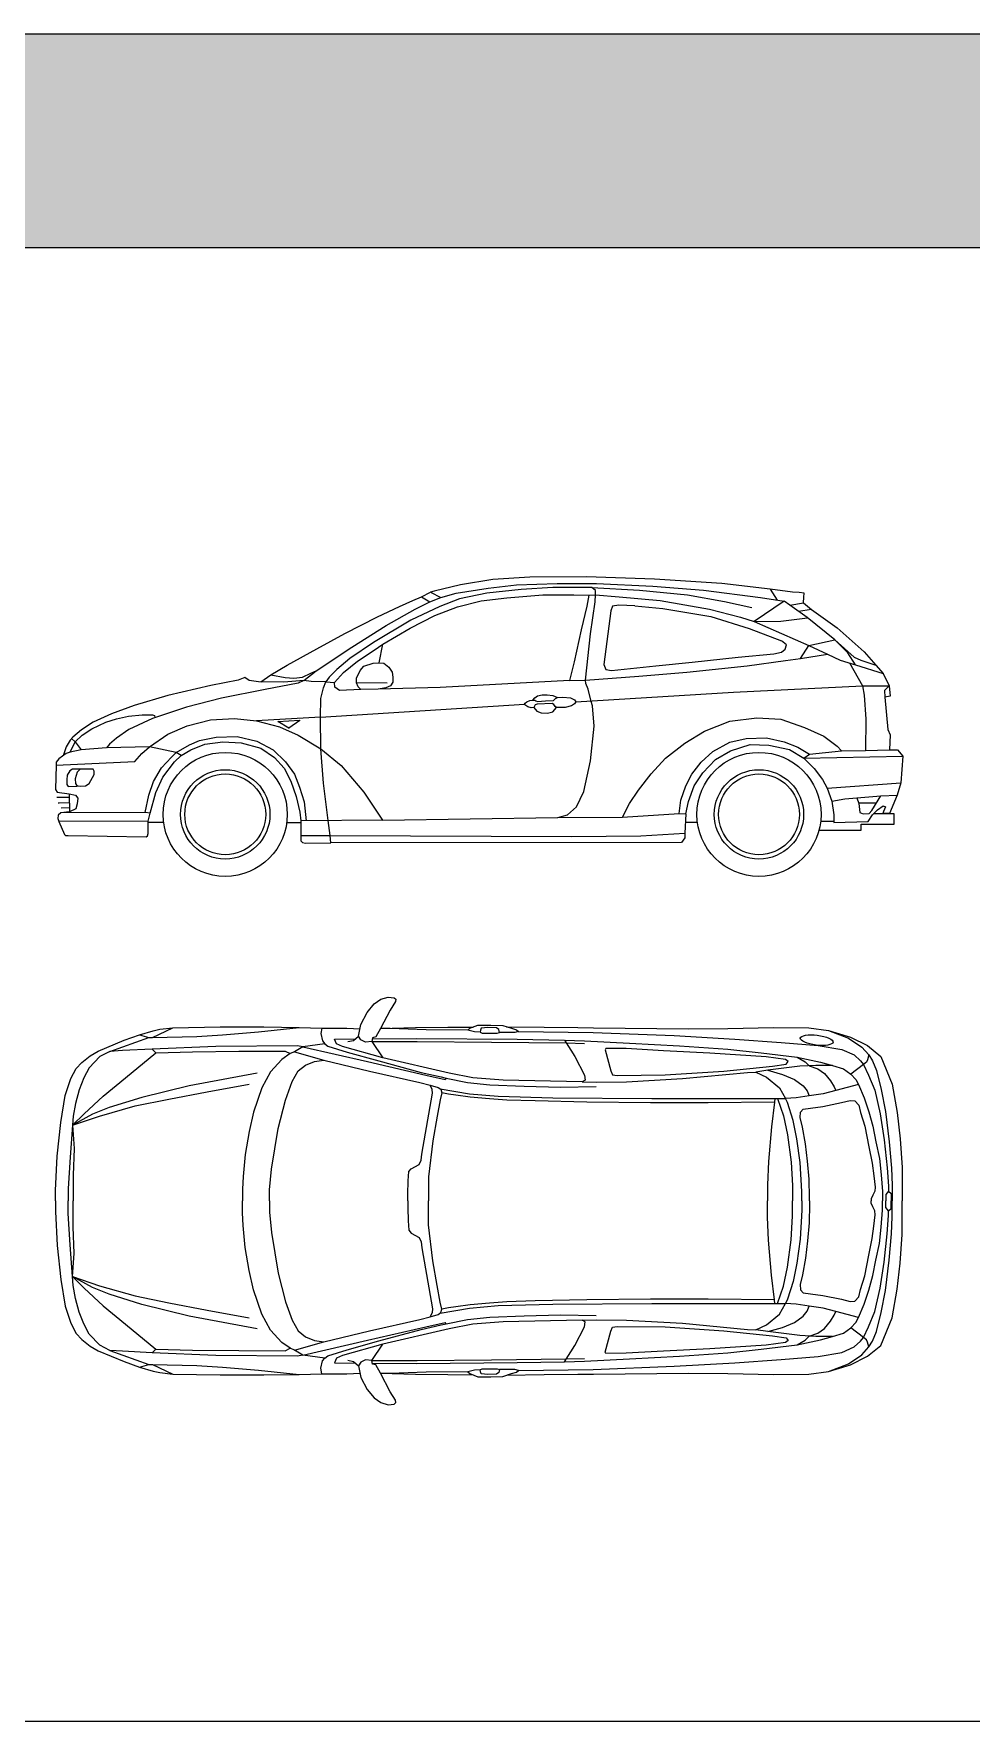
# Model space of a CAD drawing. Header units: millimetres. Extents: x 116290 to 180258, y 22146 to 121276.
# Drawn here: x 154294 to 158887, y 51699 to 59973 of the extents above; entities that cross this region are included whole.
import ezdxf

# ---------------------------------------------------------------- set-up
doc = ezdxf.new("R2010")
doc.units = ezdxf.units.MM
doc.layers.add('www.cad-blocks.net', color=7, linetype='Continuous')

# ---------------------------------------------------------------- blocks, each defined once
blk = doc.blocks.new('A$C376A7307')
for p, q in [((1560, 1964.9), (1593.1, 1987.8)), ((1593.1, 1987.8), (1629.6, 1998)), ((1629.6, 1998), (1659.3, 1995.7)), ((1659.3, 1995.7), (1667.3, 1987.8)), ((1667.3, 1987.8), (1665, 1976.4)), ((1496.2, 1864.6), (1525.8, 1922.8)), ((1525.8, 1922.8), (1560, 1964.9)), ((1639.9, 1934.2), (1592, 1844.1)), ((1665, 1976.4), (1639.9, 1934.2)), ((411.7, 1813.2), (478.2, 1833.2)), ((474, 1800.5), (574.3, 1848)), ((478.2, 1833.2), (509.9, 1840.6)), ((509.9, 1840.6), (574.3, 1848)), ((574.3, 1848), (806.6, 1852.2)), ((806.6, 1852.2), (1020.9, 1852.2)), ((817.1, 1813.2), (993.4, 1829)), ((993.4, 1829), (1192.9, 1850.1)), ((1020.9, 1852.2), (1192.9, 1850.1)), ((1192.9, 1850.1), (1303.8, 1846.9)), ((1303.8, 1846.9), (1299.6, 1819.5)), ((1303.8, 1846.9), (1427, 1846.6)), ((1427, 1846.6), (1491.6, 1843.7)), ((1483.6, 1807.6), (1496.2, 1864.6)), ((1592, 1844.1), (1569.2, 1803)), ((1592, 1844.1), (1763.5, 1848.9)), ((1639.5, 1844.9), (1592, 1844.1)), ((1814.7, 1838.5), (1639.5, 1844.9)), ((1763.5, 1848.9), (1921.9, 1850.5)), ((2019.5, 1836.9), (1814.7, 1838.5)), ((1921.9, 1850.5), (2045, 1851.8)), ((2019.5, 1836.9), (2029.1, 1845.7)), ((2052.3, 1828.9), (2019.5, 1836.9)), ((2029.1, 1845.7), (2068.3, 1860.9)), ((2080.3, 1827.3), (2052.3, 1828.9)), ((2068.3, 1860.9), (2131.5, 1861.7)), ((2081.1, 1836.9), (2080.3, 1827.3)), ((2080.3, 1827.3), (2089.9, 1821.7)), ((2085.1, 1846.5), (2081.1, 1836.9)), ((2117.1, 1849.7), (2085.1, 1846.5)), ((2089.9, 1821.7), (2126.7, 1821.7)), ((2159.5, 1848.1), (2117.1, 1849.7)), ((2126.7, 1821.7), (2163.5, 1821.7)), ((2131.5, 1861.7), (2190.7, 1859.3)), ((2171.5, 1839.3), (2159.5, 1848.1)), ((2163.5, 1821.7), (2175.5, 1825.7)), ((2175.5, 1825.7), (2171.5, 1839.3)), ((2249.8, 1825.7), (2175.5, 1825.7)), ((2190.7, 1859.3), (2233, 1845.7)), ((2209.7, 1853.2), (2393, 1850.5)), ((2233, 1845.7), (2258.6, 1838.5)), ((2267.4, 1829.7), (2249.8, 1825.7)), ((2258.6, 1838.5), (2267.4, 1829.7)), ((2267.4, 1829.7), (2634.1, 1825.7)), ((2393, 1850.5), (2557.8, 1848.9)), ((2557.8, 1848.9), (2635.2, 1848.5)), ((2634.1, 1825.7), (3030.2, 1809.7)), ((2635.2, 1848.5), (3100.2, 1842.8)), ((3100.2, 1842.8), (3294.1, 1845.1)), ((3294.1, 1845.1), (3517.7, 1849.6)), ((3517.7, 1849.6), (3691, 1848.5)), ((3691, 1848.5), (3786.9, 1834.8)), ((3786.9, 1834.8), (3894.1, 1802.9)), ((3786.9, 1834.8), (3884.4, 1797.2)), ((209, 1734), (335.7, 1786.8)), ((266, 1731.9), (456.1, 1800.5)), ((473, 1743.5), (327.3, 1736.1)), ((335.7, 1786.8), (411.7, 1813.2)), ((411.7, 1813.2), (456.1, 1800.5)), ((456.1, 1800.5), (474, 1800.5)), ((784.4, 1757.2), (473, 1743.5)), ((473, 1743.5), (490.9, 1725.6)), ((474, 1800.5), (691.5, 1805.8)), ((691.5, 1805.8), (817.1, 1813.2)), ((1185.6, 1760.4), (784.4, 1757.2)), ((1212, 1755.1), (1169.7, 1730.9)), ((1212, 1755.1), (1185.6, 1760.4)), ((1318.6, 1769.9), (1212, 1755.1)), ((1212, 1755.1), (1528.1, 1682.2)), ((1299.6, 1819.5), (1308, 1783.6)), ((1308, 1783.6), (1318.6, 1769.9)), ((1318.6, 1769.9), (1333, 1758.6)), ((1333, 1758.6), (1427.7, 1728.9)), ((1366.1, 1792.8), (1468.2, 1793.6)), ((1376.4, 1770), (1366.1, 1792.8)), ((1404.9, 1756.3), (1376.4, 1770)), ((1603.4, 1701.5), (1404.9, 1756.3)), ((1432.3, 1780.2), (1459.7, 1785.9)), ((1459.7, 1785.9), (1483.6, 1807.6)), ((1496.2, 1789.3), (1483.6, 1807.6)), ((1517.8, 1777.9), (1496.2, 1789.3)), ((1549.8, 1781.4), (1517.8, 1777.9)), ((1553.2, 1799.6), (1549.8, 1781.4)), ((1549.8, 1781.4), (1603.4, 1701.5)), ((1549.8, 1781.4), (1772.2, 1781.4)), ((1552.2, 1794.3), (1769.9, 1796.2)), ((1569.2, 1803), (1553.2, 1799.6)), ((1769.9, 1796.2), (2261.6, 1791.6)), ((1772.2, 1781.4), (2136.1, 1777.9)), ((2136.1, 1777.9), (2501.7, 1773.8)), ((2261.6, 1791.6), (2493.2, 1787.1)), ((2493.2, 1787.1), (2544.5, 1707.2)), ((2493.2, 1787.1), (2591.9, 1784.6)), ((2501.7, 1773.8), (2591.9, 1770.9)), ((2591.9, 1784.6), (2812.3, 1773.2)), ((2695.3, 1747.3), (2691.8, 1740.8)), ((2691.8, 1740.8), (2721, 1637.5)), ((2795.2, 1745.8), (2695.3, 1747.3)), ((2978.8, 1735.6), (2795.2, 1745.8)), ((2812.3, 1773.2), (3056.4, 1759.5)), ((3030.2, 1809.7), (3327.9, 1792.6)), ((3056.4, 1759.5), (3293.7, 1743.6)), ((3293.7, 1743.6), (3456.8, 1725.3)), ((3327.9, 1792.6), (3554.9, 1776.6)), ((3554.9, 1776.6), (3736.7, 1761.8)), ((3736.7, 1761.8), (3851.9, 1742.4)), ((3851.9, 1742.4), (3912.3, 1715.1)), ((3884.4, 1797.2), (3950.6, 1752.7)), ((3894.1, 1802.9), (3977.4, 1760.7)), ((3950.6, 1752.7), (3983.7, 1715.1)), ((3977.4, 1760.7), (4042.4, 1707.1)), ((100.3, 1648.6), (128.8, 1678.1)), ((128.8, 1678.1), (170, 1710.8)), ((217.5, 1706.6), (164.7, 1651.7)), ((170, 1710.8), (209, 1734)), ((266, 1731.9), (217.5, 1706.6)), ((327.3, 1736.1), (266, 1731.9)), ((342, 1603.2), (490.9, 1725.6)), ((490.9, 1725.6), (671.4, 1729.8)), ((671.4, 1729.8), (898.4, 1733)), ((898.4, 1733), (1124.3, 1734)), ((1108.5, 1692.9), (1052.5, 1632.7)), ((1149.7, 1721.4), (1108.5, 1692.9)), ((1124.3, 1734), (1149.7, 1721.4)), ((1169.7, 1730.9), (1149.7, 1721.4)), ((1169.7, 1730.9), (1314.8, 1689)), ((1188.2, 1636.5), (1224.7, 1665.1)), ((1224.7, 1665.1), (1269.2, 1683.3)), ((1269.2, 1683.3), (1314.8, 1689)), ((1314.8, 1689), (1537.2, 1635.4)), ((1427.7, 1728.9), (1584, 1685.6)), ((1528.1, 1682.2), (1813.3, 1616)), ((1584, 1685.6), (1790.5, 1629.7)), ((1927.4, 1626.3), (1603.4, 1701.5)), ((2544.5, 1707.2), (2591.3, 1616)), ((3204.7, 1724.2), (2978.8, 1735.6)), ((3480.8, 1705.9), (3204.7, 1724.2)), ((3274.3, 1635.2), (3512.7, 1660.3)), ((3456.8, 1725.3), (3633.6, 1704.8)), ((3576.6, 1693.4), (3480.8, 1705.9)), ((3646.2, 1659.2), (3488.7, 1639.8)), ((3512.7, 1660.3), (3578.9, 1669.4)), ((3589.1, 1683.1), (3576.6, 1693.4)), ((3578.9, 1669.4), (3589.1, 1683.1)), ((3633.6, 1704.8), (3747.7, 1679.7)), ((3633.6, 1704.8), (3672.4, 1682)), ((3724.9, 1663.7), (3646.2, 1659.2)), ((3672.4, 1682), (3692, 1661.8)), ((3692, 1661.8), (3733.9, 1646.6)), ((3805.9, 1663.7), (3724.9, 1663.7)), ((3747.7, 1679.7), (3805.9, 1663.7)), ((3805.9, 1663.7), (3860.5, 1646.6)), ((3958, 1668.3), (3895.8, 1620.4)), ((3912.3, 1715.1), (3943.1, 1686.6)), ((3943.1, 1686.6), (3958, 1668.3)), ((3972.3, 1679.7), (3958, 1668.3)), ((3958, 1668.3), (3983.1, 1615.9)), ((3978, 1691.1), (3972.3, 1679.7)), ((3983.7, 1715.1), (3978, 1691.1)), ((3983.7, 1715.1), (4001.9, 1686.6)), ((4001.9, 1686.6), (4022.5, 1638.7)), ((4042.4, 1707.1), (4098.3, 1572.5)), ((47.5, 1515.6), (73.9, 1599)), ((73.9, 1599), (100.3, 1648.6)), ((138.3, 1602.1), (115.1, 1544.1)), ((164.7, 1651.7), (138.3, 1602.1)), ((233.3, 1512.4), (342, 1603.2)), ((988.1, 1625.3), (654.5, 1564.1)), ((1052.5, 1632.7), (1010.3, 1553.6)), ((1126.6, 1492.9), (1159.7, 1584.1)), ((1159.7, 1584.1), (1188.2, 1636.5)), ((1537.2, 1635.4), (1783.9, 1579.8)), ((1783.9, 1579.8), (1834.6, 1567.5)), ((1790.5, 1629.7), (1889.7, 1606.9)), ((1813.3, 1616), (1909.1, 1595.4)), ((1889.7, 1606.9), (1913.7, 1601.2)), ((1913.7, 1601.2), (1909.1, 1595.4)), ((1913.7, 1601.2), (2018.1, 1580.5)), ((2044.9, 1603.5), (1927.4, 1626.3)), ((2018.1, 1580.5), (2127.6, 1569.1)), ((2193.1, 1590.9), (2044.9, 1603.5)), ((2579.8, 1583), (2193.1, 1590.9)), ((2594.7, 1592.1), (2579.8, 1583)), ((2579.8, 1583), (2648.9, 1581.6)), ((2591.3, 1616), (2594.7, 1592.1)), ((2648.9, 1581.6), (2797.2, 1582.8)), ((2721, 1637.5), (2729, 1618.1)), ((2729, 1618.1), (2750.7, 1614.7)), ((2750.7, 1614.7), (2986.8, 1617)), ((2797.2, 1582.8), (3071, 1598.8)), ((2986.8, 1617), (3274.3, 1635.2)), ((3071, 1598.8), (3390.4, 1629.5)), ((3390.4, 1629.5), (3430.3, 1630.7)), ((3488.7, 1639.8), (3430.3, 1630.7)), ((3430.3, 1630.7), (3482.8, 1605.6)), ((3482.8, 1605.6), (3546.6, 1554.3)), ((3488.7, 1639.8), (3561.6, 1619.3)), ((3561.6, 1619.3), (3619.8, 1595.3)), ((3619.8, 1595.3), (3662, 1563.4)), ((3733.9, 1646.6), (3766.9, 1623.8)), ((3766.9, 1623.8), (3796.6, 1588.5)), ((3796.6, 1588.5), (3814.9, 1558.8)), ((3860.5, 1646.6), (3895.8, 1620.4)), ((3895.8, 1620.4), (3920.9, 1594.2)), ((3920.9, 1594.2), (3933.5, 1570.2)), ((3983.1, 1615.9), (4013.9, 1541.7)), ((4022.5, 1638.7), (4045.3, 1546.3)), ((4098.3, 1572.5), (4122.9, 1432.3)), ((26.4, 1383.7), (47.5, 1515.6)), ((115.1, 1544.1), (97.1, 1476.5)), ((140.4, 1426.9), (233.3, 1512.4)), ((423.3, 1507.1), (262.9, 1456.5)), ((389.6, 1464.9), (555.3, 1498.7)), ((654.5, 1564.1), (423.3, 1507.1)), ((555.3, 1498.7), (743.2, 1534.6)), ((743.2, 1534.6), (949.1, 1571.5)), ((1010.3, 1553.6), (969.1, 1434.3)), ((1090.1, 1353.8), (1126.6, 1492.9)), ((1793.9, 1228.3), (1846.4, 1528.2)), ((1834.6, 1567.5), (1874.9, 1555.6)), ((1845.2, 1545.3), (1834.6, 1567.5)), ((1846.4, 1528.2), (1845.2, 1545.3)), ((1884, 1495.2), (1869.2, 1414.2)), ((1874.9, 1555.6), (1887.4, 1546.5)), ((1892.9, 1529.8), (1884, 1495.2)), ((1884.4, 1548.7), (2028.4, 1524.6)), ((1887.4, 1546.5), (1892.9, 1529.8)), ((1924.6, 1523.1), (1892.9, 1529.8)), ((1961.1, 1517.8), (1924.6, 1523.1)), ((2031.8, 1508.7), (1961.1, 1517.8)), ((2028.4, 1524.6), (2167.5, 1512.1)), ((2126.5, 1499.5), (2031.8, 1508.7)), ((2210.9, 1493.8), (2126.5, 1499.5)), ((2127.6, 1569.1), (2296.4, 1562.3)), ((2167.5, 1512.1), (2435.6, 1505.2)), ((2350, 1489.3), (2210.9, 1493.8)), ((2296.4, 1562.3), (2474.4, 1557.7)), ((2435.6, 1505.2), (2921.5, 1501.8)), ((2474.4, 1557.7), (2647.8, 1560)), ((2921.5, 1501.8), (3523.8, 1501.8)), ((3523.8, 1501.8), (3521.6, 1483.6)), ((3523.8, 1501.8), (3576.3, 1501.8)), ((3536.7, 1501.8), (3566.3, 1416.3)), ((3546.6, 1554.3), (3576.3, 1501.8)), ((3627.8, 1505.2), (3576.3, 1501.8)), ((3585.7, 1481.3), (3576.3, 1501.8)), ((3691.7, 1514.4), (3627.8, 1505.2)), ((3662, 1563.4), (3682.5, 1539.5)), ((3682.5, 1539.5), (3691.7, 1514.4)), ((3760.1, 1524.6), (3691.7, 1514.4)), ((3822.8, 1540.6), (3760.1, 1524.6)), ((3814.9, 1558.8), (3822.8, 1540.6)), ((3933.5, 1570.2), (3822.8, 1540.6)), ((3850.2, 1481.3), (3892.4, 1491.6)), ((3892.4, 1491.6), (3916.4, 1490.4)), ((3916.4, 1490.4), (3934.6, 1468.8)), ((3933.5, 1570.2), (3960.9, 1505.2)), ((3960.9, 1505.2), (3983.7, 1436.8)), ((4013.9, 1541.7), (4040.1, 1426.6)), ((4045.3, 1546.3), (4065.8, 1438)), ((83.4, 1369.9), (140.4, 1426.9)), ((180.5, 1423.8), (83.4, 1369.9)), ((83.4, 1369.9), (214.3, 1415.3)), ((86.6, 1414.3), (83.4, 1369.9)), ((97.1, 1476.5), (86.6, 1414.3)), ((262.9, 1456.5), (180.5, 1423.8)), ((214.3, 1415.3), (389.6, 1464.9)), ((969.1, 1434.3), (948, 1339.3)), ((1869.2, 1414.2), (1848.7, 1293.3)), ((2602.1, 1483.6), (2350, 1489.3)), ((2914.7, 1480.2), (2602.1, 1483.6)), ((3197.6, 1480.2), (2914.7, 1480.2)), ((3521.6, 1483.6), (3197.6, 1480.2)), ((3521.6, 1483.6), (3508.1, 1362.7)), ((3566.3, 1416.3), (3585.7, 1322.8)), ((3614.2, 1393.5), (3585.7, 1481.3)), ((3648.3, 1408.3), (3649.5, 1434.6)), ((3658.6, 1361.6), (3648.3, 1408.3)), ((3649.5, 1434.6), (3663.1, 1449.4)), ((3663.1, 1449.4), (3698.5, 1453.9)), ((3698.5, 1453.9), (3759, 1461.9)), ((3759, 1461.9), (3850.2, 1481.3)), ((3934.6, 1468.8), (3943.8, 1433.4)), ((3943.8, 1433.4), (3965.4, 1366.1)), ((3983.7, 1436.8), (4004.2, 1365)), ((4040.1, 1426.6), (4059.5, 1298.9)), ((4065.8, 1438), (4084.1, 1288.6)), ((4122.9, 1432.3), (4137.7, 1303.4)), ((8.4, 1218), (26.4, 1383.7)), ((83.4, 1369.9), (71.8, 1213.8)), ((83.4, 1369.9), (90.8, 1257)), ((948, 1339.3), (929, 1227.5)), ((1057, 1154.2), (1090.1, 1353.8)), ((3508.1, 1362.7), (3493.3, 1191.7)), ((3631.3, 1303.4), (3614.2, 1393.5)), ((3673.4, 1279.5), (3658.6, 1361.6)), ((3965.4, 1366.1), (3984.8, 1264.6)), ((4004.2, 1365), (4019, 1289.7)), ((90.8, 1257), (85.5, 1125.1)), ((1848.7, 1293.3), (1827, 1116.6)), ((3585.7, 1322.8), (3604, 1189.4)), ((3647.3, 1187.1), (3631.3, 1303.4)), ((3683.7, 1194), (3673.4, 1279.5)), ((3984.8, 1264.6), (3999.7, 1183.7)), ((4019, 1289.7), (4036.2, 1207.6)), ((4059.5, 1298.9), (4073.2, 1160.9)), ((4084.1, 1288.6), (4095.5, 1159.7)), ((4137.7, 1303.4), (4147.9, 1163.2)), ((0, 1050.2), (8.4, 1218)), ((71.8, 1213.8), (62.3, 1059.7)), ((929, 1227.5), (918.5, 1118.8)), ((1742.6, 1156.5), (1781.3, 1178.2)), ((1781.3, 1178.2), (1790.5, 1198.7)), ((1790.5, 1198.7), (1793.9, 1228.3)), ((3493.3, 1191.7), (3487.6, 1078.8)), ((3604, 1189.4), (3609.7, 1074.2)), ((3656.4, 1044.6), (3647.3, 1187.1)), ((3691.7, 1106.1), (3683.7, 1194)), ((3999.7, 1183.7), (4008.8, 1122.1)), ((4036.2, 1207.6), (4045.3, 1127.8)), ((4073.2, 1160.9), (4081.2, 1070.8)), ((4095.5, 1159.7), (4097.8, 1076.5)), ((4147.9, 1163.2), (4147.9, 1054.8)), ((85.5, 1125.1), (85.5, 999)), ((918.5, 1118.8), (915.3, 1056.5)), ((1047.9, 1053.9), (1057, 1154.2)), ((1725.5, 1032.2), (1726.6, 1097.2)), ((1726.6, 1097.2), (1731.2, 1142.8)), ((1731.2, 1142.8), (1742.6, 1156.5)), ((1827, 1116.6), (1827, 1023.1)), ((3487.6, 1078.8), (3487.6, 999)), ((3692.8, 1014.9), (3691.7, 1106.1)), ((4008.8, 1122.1), (4014.5, 1066.2)), ((4045.3, 1127.8), (4051, 1044.6)), ((4097.8, 1076.5), (4097.8, 999)), ((0, 999), (0, 1050.2)), ((0, 999), (0, 947.8)), ((62.3, 1059.7), (62.3, 999)), ((62.3, 938.3), (62.3, 999)), ((85.5, 872.9), (85.5, 999)), ((915.3, 1056.5), (915.3, 999)), ((915.3, 941.5), (915.3, 999)), ((1047.9, 999), (1047.9, 1053.9)), ((1047.9, 999), (1047.9, 944.2)), ((1725.5, 999), (1725.5, 1032.2)), ((1725.5, 999), (1725.5, 965.8)), ((1827, 1023.1), (1827, 999)), ((1827, 974.9), (1827, 999)), ((3487.6, 919.2), (3487.6, 999)), ((3609.7, 1074.2), (3609.7, 999)), ((3609.7, 923.8), (3609.7, 999)), ((3656.4, 999), (3656.4, 1044.6)), ((3656.4, 999), (3656.4, 953.4)), ((3692.8, 999), (3692.8, 1014.9)), ((3692.8, 999), (3692.8, 983.1)), ((4004.2, 1027.5), (3995.1, 1009.2)), ((3995.1, 1009.2), (3995.1, 999)), ((3995.1, 988.8), (3995.1, 999)), ((4013.3, 1046.9), (4004.2, 1027.5)), ((4014.5, 1066.2), (4013.3, 1046.9)), ((4051, 1044.6), (4051, 999)), ((4051, 953.4), (4051, 999)), ((4081.2, 1046.9), (4067.5, 1030.9)), ((4067.5, 1030.9), (4067.5, 1013.8)), ((4067.5, 1013.8), (4067.5, 999)), ((4067.5, 984.2), (4067.5, 999)), ((4081.2, 1070.8), (4081.2, 1046.9)), ((4081.2, 1046.9), (4093.2, 1035.5)), ((4093.2, 1035.5), (4093.2, 999)), ((4093.2, 962.6), (4093.2, 999)), ((4097.8, 921.5), (4097.8, 999)), ((4147.9, 1054.8), (4147.9, 999)), ((4147.9, 943.2), (4147.9, 999)), ((0, 947.8), (8.4, 780)), ((71.8, 784.3), (62.3, 938.3)), ((918.5, 879.2), (915.3, 941.5)), ((1047.9, 944.2), (1057, 843.8)), ((1725.5, 965.8), (1726.6, 900.8)), ((1827, 881.4), (1827, 974.9)), ((3493.3, 806.3), (3487.6, 919.2)), ((3604, 808.6), (3609.7, 923.8)), ((3656.4, 953.4), (3647.3, 810.9)), ((3692.8, 983.1), (3691.7, 891.9)), ((4004.2, 970.5), (3995.1, 988.8)), ((4013.3, 951.2), (4004.2, 970.5)), ((4008.8, 875.9), (4014.5, 931.8)), ((4014.5, 931.8), (4013.3, 951.2)), ((4045.3, 870.2), (4051, 953.4)), ((4067.5, 967.1), (4067.5, 984.2)), ((4081.2, 951.2), (4067.5, 967.1)), ((4073.2, 837.1), (4081.2, 927.2)), ((4081.2, 951.2), (4093.2, 962.6)), ((4081.2, 927.2), (4081.2, 951.2)), ((4095.5, 838.3), (4097.8, 921.5)), ((4147.9, 834.9), (4147.9, 943.2)), ((90.8, 741), (85.5, 872.9)), ((929, 770.5), (918.5, 879.2)), ((1057, 843.8), (1090.1, 644.3)), ((1726.6, 900.8), (1731.2, 855.2)), ((1731.2, 855.2), (1742.6, 841.5)), ((1742.6, 841.5), (1781.3, 819.9)), ((1848.7, 704.7), (1827, 881.4)), ((3691.7, 891.9), (3683.7, 804.1)), ((3999.7, 814.3), (4008.8, 875.9)), ((4036.2, 790.4), (4045.3, 870.2)), ((4059.5, 699.2), (4073.2, 837.1)), ((4084.1, 709.4), (4095.5, 838.3)), ((4137.7, 694.6), (4147.9, 834.9)), ((8.4, 780), (26.4, 614.3)), ((83.4, 628.1), (71.8, 784.3)), ((948, 658.7), (929, 770.5)), ((1781.3, 819.9), (1790.5, 799.3)), ((1790.5, 799.3), (1793.9, 769.7)), ((1793.9, 769.7), (1846.4, 469.8)), ((3508.1, 635.3), (3493.3, 806.3)), ((3585.7, 675.2), (3604, 808.6)), ((3647.3, 810.9), (3631.3, 694.6)), ((3683.7, 804.1), (3673.4, 718.5)), ((3984.8, 733.4), (3999.7, 814.3)), ((4019, 708.3), (4036.2, 790.4)), ((83.4, 628.1), (90.8, 741)), ((1869.2, 583.8), (1848.7, 704.7)), ((3566.3, 581.7), (3585.7, 675.2)), ((3631.3, 694.6), (3614.2, 604.5)), ((3673.4, 718.5), (3658.6, 636.4)), ((3965.4, 631.9), (3984.8, 733.4)), ((4004.2, 633), (4019, 708.3)), ((4040.1, 571.4), (4059.5, 699.2)), ((4065.8, 560), (4084.1, 709.4)), ((4122.9, 565.7), (4137.7, 694.6)), ((26.4, 614.3), (47.5, 482.4)), ((86.6, 583.7), (83.4, 628.1)), ((83.4, 628.1), (140.4, 571.1)), ((180.5, 574.2), (83.4, 628.1)), ((83.4, 628.1), (214.3, 582.7)), ((97.1, 521.5), (86.6, 583.7)), ((214.3, 582.7), (389.6, 533.1)), ((969.1, 563.7), (948, 658.7)), ((1090.1, 644.3), (1126.6, 505.1)), ((1884, 502.9), (1869.2, 583.8)), ((3521.6, 514.4), (3508.1, 635.3)), ((3536.7, 496.2), (3566.3, 581.7)), ((3614.2, 604.5), (3585.7, 516.7)), ((3658.6, 636.4), (3648.3, 589.7)), ((3648.3, 589.7), (3649.5, 563.5)), ((3943.8, 564.6), (3965.4, 631.9)), ((3983.7, 561.2), (4004.2, 633)), ((115.1, 453.9), (97.1, 521.5)), ((140.4, 571.1), (233.3, 485.6)), ((262.9, 541.5), (180.5, 574.2)), ((423.3, 490.9), (262.9, 541.5)), ((389.6, 533.1), (555.3, 499.3)), ((555.3, 499.3), (743.2, 463.4)), ((1010.3, 444.4), (969.1, 563.7)), ((1126.6, 505.1), (1159.7, 413.9)), ((1892.9, 468.2), (1884, 502.9)), ((2126.5, 498.5), (2031.8, 489.3)), ((2210.9, 504.2), (2126.5, 498.5)), ((2350, 508.7), (2210.9, 504.2)), ((2602.1, 514.4), (2350, 508.7)), ((2914.7, 517.9), (2602.1, 514.4)), ((3197.6, 517.9), (2914.7, 517.9)), ((3521.6, 514.4), (3197.6, 517.9)), ((3523.8, 496.2), (3521.6, 514.4)), ((3585.7, 516.7), (3576.3, 496.2)), ((3649.5, 563.5), (3663.1, 548.6)), ((3663.1, 548.6), (3698.5, 544.1)), ((3698.5, 544.1), (3759, 536.1)), ((3759, 536.1), (3850.2, 516.7)), ((3850.2, 516.7), (3892.4, 506.5)), ((3892.4, 506.5), (3916.4, 507.6)), ((3916.4, 507.6), (3934.6, 529.3)), ((3934.6, 529.3), (3943.8, 564.6)), ((3960.9, 492.8), (3983.7, 561.2)), ((4013.9, 456.3), (4040.1, 571.4)), ((4045.3, 451.7), (4065.8, 560)), ((4098.3, 425.5), (4122.9, 565.7)), ((47.5, 482.4), (73.9, 399.1)), ((138.3, 395.9), (115.1, 453.9)), ((233.3, 485.6), (342, 394.8)), ((654.5, 433.9), (423.3, 490.9)), ((988.1, 372.7), (654.5, 433.9)), ((743.2, 463.4), (949.1, 426.5)), ((1052.5, 365.3), (1010.3, 444.4)), ((1159.7, 413.9), (1188.2, 361.5)), ((1537.2, 362.6), (1783.9, 418.2)), ((1783.9, 418.2), (1834.6, 430.6)), ((1845.2, 452.7), (1834.6, 430.6)), ((1834.6, 430.6), (1874.9, 442.4)), ((1846.4, 469.8), (1845.2, 452.7)), ((1874.9, 442.4), (1887.4, 451.6)), ((1884.4, 449.3), (2028.4, 473.4)), ((1887.4, 451.6), (1892.9, 468.2)), ((1924.6, 475), (1892.9, 468.2)), ((1913.7, 396.8), (2018.1, 417.5)), ((1961.1, 480.2), (1924.6, 475)), ((2031.8, 489.3), (1961.1, 480.2)), ((2018.1, 417.5), (2127.6, 428.9)), ((2028.4, 473.4), (2167.5, 485.9)), ((2127.6, 428.9), (2296.4, 435.8)), ((2167.5, 485.9), (2435.6, 492.8)), ((2579.8, 415.1), (2193.1, 407.1)), ((2296.4, 435.8), (2474.4, 440.3)), ((2435.6, 492.8), (2921.5, 496.2)), ((2474.4, 440.3), (2647.8, 438)), ((2579.8, 415.1), (2648.9, 416.4)), ((2594.7, 405.9), (2579.8, 415.1)), ((2648.9, 416.4), (2797.2, 415.2)), ((2797.2, 415.2), (3071, 399.3)), ((2921.5, 496.2), (3523.8, 496.2)), ((3482.8, 392.4), (3546.6, 443.7)), ((3523.8, 496.2), (3576.3, 496.2)), ((3546.6, 443.7), (3576.3, 496.2)), ((3627.8, 492.8), (3576.3, 496.2)), ((3619.8, 402.7), (3662, 434.6)), ((3691.7, 483.6), (3627.8, 492.8)), ((3662, 434.6), (3682.5, 458.6)), ((3682.5, 458.6), (3691.7, 483.6)), ((3760.1, 473.4), (3691.7, 483.6)), ((3822.8, 457.4), (3760.1, 473.4)), ((3796.6, 409.5), (3814.9, 439.2)), ((3814.9, 439.2), (3822.8, 457.4)), ((3933.5, 427.8), (3822.8, 457.4)), ((3920.9, 403.8), (3933.5, 427.8)), ((3933.5, 427.8), (3960.9, 492.8)), ((3983.1, 382.2), (4013.9, 456.3)), ((4022.5, 359.4), (4045.3, 451.7)), ((4042.4, 290.9), (4098.3, 425.5)), ((73.9, 399.1), (100.3, 349.5)), ((100.3, 349.5), (128.8, 319.9)), ((164.7, 346.3), (138.3, 395.9)), ((217.5, 291.4), (164.7, 346.3)), ((342, 394.8), (490.9, 272.4)), ((1108.5, 305.1), (1052.5, 365.3)), ((1188.2, 361.5), (1224.7, 333)), ((1224.7, 333), (1269.2, 314.7)), ((1314.8, 309), (1537.2, 362.6)), ((1528.1, 315.9), (1813.3, 382)), ((1584, 312.4), (1790.5, 368.3)), ((1927.4, 371.7), (1603.4, 296.5)), ((1790.5, 368.3), (1889.7, 391.1)), ((1813.3, 382), (1909.1, 402.7)), ((1889.7, 391.1), (1913.7, 396.8)), ((1913.7, 396.8), (1909.1, 402.7)), ((2044.9, 394.5), (1927.4, 371.7)), ((2193.1, 407.1), (2044.9, 394.5)), ((2544.5, 290.8), (2591.3, 382)), ((2591.3, 382), (2594.7, 405.9)), ((2691.8, 257.2), (2721, 360.5)), ((2721, 360.5), (2729, 379.9)), ((2729, 379.9), (2750.7, 383.3)), ((2750.7, 383.3), (2986.8, 381)), ((2986.8, 381), (3274.3, 362.8)), ((3071, 399.3), (3390.4, 368.5)), ((3274.3, 362.8), (3512.7, 337.7)), ((3390.4, 368.5), (3430.3, 367.3)), ((3430.3, 367.3), (3482.8, 392.4)), ((3488.7, 358.2), (3430.3, 367.3)), ((3488.7, 358.2), (3561.6, 378.7)), ((3646.2, 338.8), (3488.7, 358.2)), ((3512.7, 337.7), (3578.9, 328.6)), ((3561.6, 378.7), (3619.8, 402.7)), ((3724.9, 334.3), (3646.2, 338.8)), ((3672.4, 316), (3692, 336.2)), ((3692, 336.2), (3733.9, 351.4)), ((3805.9, 334.3), (3724.9, 334.3)), ((3733.9, 351.4), (3766.9, 374.2)), ((3747.7, 318.3), (3805.9, 334.3)), ((3766.9, 374.2), (3796.6, 409.5)), ((3805.9, 334.3), (3860.5, 351.4)), ((3860.5, 351.4), (3895.8, 377.6)), ((3895.8, 377.6), (3920.9, 403.8)), ((3958, 329.7), (3895.8, 377.6)), ((3958, 329.7), (3983.1, 382.2)), ((4001.9, 311.5), (4022.5, 359.4)), ((128.8, 319.9), (170, 287.2)), ((170, 287.2), (209, 264)), ((209, 264), (335.7, 211.2)), ((266, 266.1), (217.5, 291.4)), ((266, 266.1), (456.1, 197.5)), ((327.3, 261.9), (266, 266.1)), ((473, 254.5), (327.3, 261.9)), ((473, 254.5), (490.9, 272.4)), ((784.4, 240.8), (473, 254.5)), ((490.9, 272.4), (671.4, 268.2)), ((671.4, 268.2), (898.4, 265)), ((898.4, 265), (1124.3, 264)), ((1149.7, 276.6), (1108.5, 305.1)), ((1124.3, 264), (1149.7, 276.6)), ((1169.7, 267.2), (1149.7, 276.6)), ((1169.7, 267.2), (1314.8, 309)), ((1212, 242.9), (1169.7, 267.2)), ((1212, 242.9), (1528.1, 315.9)), ((1269.2, 314.7), (1314.8, 309)), ((1333, 239.5), (1427.7, 269.1)), ((1603.4, 296.5), (1404.9, 241.7)), ((1427.7, 269.1), (1584, 312.4)), ((1549.8, 216.7), (1603.4, 296.5)), ((2493.2, 211), (2544.5, 290.8)), ((2695.3, 250.7), (2691.8, 257.2)), ((2795.2, 252.2), (2695.3, 250.7)), ((2978.8, 262.4), (2795.2, 252.2)), ((3204.7, 273.8), (2978.8, 262.4)), ((3056.4, 238.5), (3293.7, 254.4)), ((3480.8, 292.1), (3204.7, 273.8)), ((3293.7, 254.4), (3456.8, 272.7)), ((3456.8, 272.7), (3633.6, 293.2)), ((3576.6, 304.6), (3480.8, 292.1)), ((3589.1, 314.9), (3576.6, 304.6)), ((3578.9, 328.6), (3589.1, 314.9)), ((3633.6, 293.2), (3747.7, 318.3)), ((3633.6, 293.2), (3672.4, 316)), ((3736.7, 236.2), (3851.9, 255.6)), ((3851.9, 255.6), (3912.3, 283)), ((3912.3, 283), (3943.1, 311.5)), ((3943.1, 311.5), (3958, 329.7)), ((3950.6, 245.3), (3983.7, 283)), ((3972.3, 318.3), (3958, 329.7)), ((3978, 306.9), (3972.3, 318.3)), ((3977.4, 237.3), (4042.4, 290.9)), ((3983.7, 283), (3978, 306.9)), ((3983.7, 283), (4001.9, 311.5)), ((335.7, 211.2), (411.7, 184.8)), ((411.7, 184.8), (456.1, 197.5)), ((411.7, 184.8), (478.2, 164.8)), ((456.1, 197.5), (474, 197.5)), ((474, 197.5), (574.3, 150)), ((474, 197.5), (691.5, 192.2)), ((691.5, 192.2), (817.1, 184.8)), ((1185.6, 237.6), (784.4, 240.8)), ((817.1, 184.8), (993.4, 169)), ((993.4, 169), (1192.9, 147.9)), ((1212, 242.9), (1185.6, 237.6)), ((1318.6, 228.1), (1212, 242.9)), ((1299.6, 178.5), (1308, 214.4)), ((1303.8, 151.1), (1299.6, 178.5)), ((1308, 214.4), (1318.6, 228.1)), ((1318.6, 228.1), (1333, 239.5)), ((1376.4, 228.1), (1366.1, 205.3)), ((1366.1, 205.3), (1468.2, 204.4)), ((1404.9, 241.7), (1376.4, 228.1)), ((1432.3, 217.8), (1459.7, 212.1)), ((1459.7, 212.1), (1483.6, 190.4)), ((1496.2, 208.7), (1483.6, 190.4)), ((1483.6, 190.4), (1496.2, 133.4)), ((1517.8, 220.1), (1496.2, 208.7)), ((1549.8, 216.7), (1517.8, 220.1)), ((1549.8, 216.7), (1772.2, 216.7)), ((1553.2, 198.4), (1549.8, 216.7)), ((1552.2, 203.7), (1769.9, 201.8)), ((1569.2, 195), (1553.2, 198.4)), ((1592, 153.9), (1569.2, 195)), ((1769.9, 201.8), (2261.6, 206.4)), ((1772.2, 216.7), (2136.1, 220.1)), ((2052.3, 169.1), (2019.5, 161.1)), ((2080.3, 170.7), (2052.3, 169.1)), ((2080.3, 170.7), (2089.9, 176.3)), ((2081.1, 161.1), (2080.3, 170.7)), ((2089.9, 176.3), (2126.7, 176.3)), ((2126.7, 176.3), (2163.5, 176.3)), ((2136.1, 220.1), (2501.7, 224.2)), ((2163.5, 176.3), (2175.5, 172.3)), ((2175.5, 172.3), (2171.5, 158.7)), ((2249.8, 172.3), (2175.5, 172.3)), ((2267.4, 168.3), (2249.8, 172.3)), ((2258.6, 159.5), (2267.4, 168.3)), ((2261.6, 206.4), (2493.2, 211)), ((2267.4, 168.3), (2634.1, 172.3)), ((2493.2, 211), (2591.9, 213.4)), ((2501.7, 224.2), (2591.9, 227.1)), ((2591.9, 213.4), (2812.3, 224.8)), ((2634.1, 172.3), (3030.2, 188.3)), ((2812.3, 224.8), (3056.4, 238.5)), ((3030.2, 188.3), (3327.9, 205.4)), ((3327.9, 205.4), (3554.9, 221.4)), ((3554.9, 221.4), (3736.7, 236.2)), ((3786.9, 163.2), (3884.4, 200.9)), ((3786.9, 163.2), (3894.1, 195.2)), ((3884.4, 200.9), (3950.6, 245.3)), ((3894.1, 195.2), (3977.4, 237.3)), ((478.2, 164.8), (509.9, 157.4)), ((509.9, 157.4), (574.3, 150)), ((574.3, 150), (806.6, 145.8)), ((806.6, 145.8), (1020.9, 145.8)), ((1020.9, 145.8), (1192.9, 147.9)), ((1192.9, 147.9), (1303.8, 151.1)), ((1303.8, 151.1), (1427, 151.4)), ((1427, 151.4), (1491.6, 154.3)), ((1496.2, 133.4), (1525.8, 75.3)), ((1592, 153.9), (1763.5, 149.1)), ((1639.5, 153.1), (1592, 153.9)), ((1639.9, 63.9), (1592, 153.9)), ((1814.7, 159.5), (1639.5, 153.1)), ((1763.5, 149.1), (1921.9, 147.5)), ((2019.5, 161.1), (1814.7, 159.5)), ((1921.9, 147.5), (2045, 146.2)), ((2019.5, 161.1), (2029.1, 152.3)), ((2029.1, 152.3), (2068.3, 137.1)), ((2068.3, 137.1), (2131.5, 136.3)), ((2085.1, 151.5), (2081.1, 161.1)), ((2117.1, 148.3), (2085.1, 151.5)), ((2159.5, 149.9), (2117.1, 148.3)), ((2131.5, 136.3), (2190.7, 138.7)), ((2171.5, 158.7), (2159.5, 149.9)), ((2190.7, 138.7), (2233, 152.3)), ((2209.7, 144.8), (2393, 147.5)), ((2233, 152.3), (2258.6, 159.5)), ((2393, 147.5), (2557.8, 149.1)), ((2557.8, 149.1), (2635.2, 149.5)), ((2635.2, 149.5), (3100.2, 155.2)), ((3100.2, 155.2), (3294.1, 153)), ((3294.1, 153), (3517.7, 148.4)), ((3517.7, 148.4), (3691, 149.5)), ((3691, 149.5), (3786.9, 163.2)), ((1525.8, 75.3), (1560, 33.1)), ((1560, 33.1), (1593.1, 10.3)), ((1593.1, 10.3), (1629.6, 0)), ((1629.6, 0), (1659.3, 2.3)), ((1665, 21.7), (1639.9, 63.9)), ((1659.3, 2.3), (1667.3, 10.3)), ((1667.3, 10.3), (1665, 21.7))]:
    blk.add_line(p, q)
blk.add_ellipse((3728.9, 1787.5), major_axis=(-80.4, 9.7), ratio=0.303395)
blk = doc.blocks.new('A$C7FD81490')
for p, q in [((1984.4, 1430.3), (1854.3, 1398.8)), ((1961.7, 1388.4), (2119.3, 1413.4)), ((2142.1, 1456.6), (1984.4, 1430.3)), ((2119.3, 1413.4), (2258.6, 1429.2)), ((2323.4, 1467.1), (2142.1, 1456.6)), ((2258.6, 1429.2), (2457, 1437)), ((2435.4, 1416.2), (2280.1, 1406.5)), ((2600.6, 1468.4), (2323.4, 1467.1)), ((2627.9, 1416.2), (2435.4, 1416.2)), ((2457, 1437), (2650.1, 1435.7)), ((2934.3, 1457.9), (2600.6, 1468.4)), ((2645.7, 1401.6), (2627.9, 1416.2)), ((2627.9, 1416.2), (2859.9, 1404)), ((2650.1, 1435.7), (2926.4, 1422.4)), ((2926.4, 1422.4), (3173.4, 1402.7)), ((3264, 1435.6), (2934.3, 1457.9)), ((3500.5, 1408), (3264, 1435.6)), ((3610.9, 1393.5), (3500.5, 1408)), ((3500.5, 1408), (3535.8, 1354.3)), ((1576.5, 1272.8), (1684.3, 1324)), ((1684.3, 1324), (1750, 1352.9)), ((1882.1, 1324), (1739.7, 1256.1)), ((1750, 1352.9), (1792, 1371.3)), ((1762, 1309.6), (1832.9, 1346.4)), ((1792, 1371.3), (1836.6, 1393.1)), ((1792, 1371.3), (1832.9, 1346.4)), ((1832.9, 1346.4), (1886.8, 1367.4)), ((1854.3, 1398.8), (1836.6, 1393.1)), ((1836.6, 1393.1), (1886.8, 1367.4)), ((1979.2, 1361.2), (1882.1, 1324)), ((1886.8, 1367.4), (1961.7, 1388.4)), ((1969.4, 1322.4), (2084.3, 1351.5)), ((2113.4, 1388.7), (1979.2, 1361.2)), ((2084.3, 1351.5), (2210.5, 1366)), ((2280.1, 1406.5), (2113.4, 1388.7)), ((2210.5, 1366), (2386.8, 1380.6)), ((2386.8, 1380.6), (2538.9, 1380.6)), ((2538.9, 1380.6), (2611.7, 1379)), ((2602, 1325.6), (2574.5, 1209.2)), ((2611.7, 1379), (2602, 1325.6)), ((2611.7, 1379), (2645.7, 1380.6)), ((2619.8, 1189.8), (2644, 1346.6)), ((2644, 1346.6), (2645.7, 1380.6)), ((2645.7, 1380.6), (2645.7, 1401.6)), ((2645.7, 1380.6), (2761.3, 1371.2)), ((2728.5, 1325.2), (2720.6, 1302.9)), ((2758.7, 1330.5), (2728.5, 1325.2)), ((2837.5, 1326.6), (2758.7, 1330.5)), ((2761.3, 1371.2), (2962.3, 1352.8)), ((2837.5, 1326.6), (2975, 1313.4)), ((2859.9, 1404), (3095, 1380.4)), ((2962.3, 1352.8), (3204.1, 1310.8)), ((3095, 1380.4), (3277.7, 1347.6)), ((3173.4, 1402.7), (3453.2, 1367.3)), ((3277.7, 1347.6), (3410.3, 1318.7)), ((3570.2, 1348.9), (3422.2, 1249.1)), ((3570.2, 1348.9), (3422.2, 1249.1)), ((3453.2, 1367.3), (3570.2, 1348.9)), ((3596.4, 1329.2), (3570.2, 1348.9)), ((3596.4, 1329.2), (3663.4, 1341)), ((3681.5, 1269.6), (3596.4, 1329.2)), ((3642.4, 1391.5), (3610.9, 1393.5)), ((3666.8, 1389), (3642.4, 1391.5)), ((3663.4, 1341), (3666.1, 1368.6)), ((3663.4, 1341), (3702.7, 1309.5)), ((3666.1, 1368.6), (3666.8, 1389)), ((1417.6, 1191.4), (1576.5, 1272.8)), ((1739.7, 1256.1), (1556.9, 1147.7)), ((1620.1, 1230.9), (1762, 1309.6)), ((1736.5, 1217.3), (1857.8, 1278.7)), ((1857.8, 1278.7), (1969.4, 1322.4)), ((2720.6, 1302.9), (2686.4, 1038.9)), ((2975, 1313.4), (3210.2, 1274)), ((3204.1, 1310.8), (3355.2, 1271.4)), ((3210.2, 1274), (3398.1, 1214.9)), ((3355.2, 1271.4), (3422.2, 1249.1)), ((3422.2, 1249.1), (3552.8, 1251.3)), ((3422.2, 1249.1), (3691, 1132.2)), ((3552.8, 1251.3), (3684.2, 1267.5)), ((3702.7, 1309.5), (3639.8, 1298.8)), ((3817.6, 1159.4), (3681.5, 1269.6)), ((3702.7, 1309.5), (3829.3, 1218)), ((1279.6, 1116.5), (1417.6, 1191.4)), ((1451.9, 1123.2), (1620.1, 1230.9)), ((1603.8, 1138), (1736.5, 1217.3)), ((2574.5, 1209.2), (2540.5, 1052.3)), ((2595.5, 961.8), (2619.8, 1189.8)), ((3398.1, 1214.9), (3555.7, 1155.8)), ((3691, 1132.2), (3817.6, 1159.4)), ((3880.9, 1096.1), (3817.6, 1159.4)), ((3817.6, 1159.4), (3912.3, 1075.3)), ((3829.3, 1218), (3960.6, 1100.8)), ((1135.1, 1036.4), (1279.6, 1116.5)), ((1275.9, 1007.6), (1451.9, 1123.2)), ((1556.9, 1147.7), (1442.1, 1068.5)), ((1479.3, 1055.6), (1560.2, 1108.9)), ((1560.2, 1108.9), (1603.8, 1138)), ((1584.9, 1047.9), (1603.8, 1138)), ((3344.7, 1074.4), (3518.9, 1091.5)), ((3518.9, 1091.5), (3555.7, 1099.4)), ((3580.7, 1136.1), (3555.7, 1155.8)), ((3555.7, 1099.4), (3574.1, 1113.8)), ((3574.1, 1113.8), (3580.7, 1136.1)), ((3649, 1067.8), (3691, 1132.2)), ((3649, 1067.8), (3782.4, 1089.1)), ((3691, 1132.2), (3782.4, 1089.1)), ((3782.4, 1089.1), (3843.4, 1061)), ((3918.4, 1037.5), (3880.9, 1096.1)), ((3960.6, 1100.8), (4019.2, 1035.2)), ((1053.7, 989.1), (1135.1, 1036.4)), ((1209.3, 977), (1250.8, 997.3)), ((1215.9, 960.5), (1275.9, 1007.6)), ((1250.8, 997.3), (1275.9, 1007.6)), ((1377.4, 1015.1), (1340.1, 976.3)), ((1366, 950.4), (1411.3, 999)), ((1442.1, 1068.5), (1377.4, 1015.1)), ((1411.3, 999), (1479.3, 1055.6)), ((1473.7, 971.8), (1492.3, 1009.3)), ((1492.3, 1009.3), (1510.8, 1030.1)), ((1510.8, 1030.1), (1556.4, 1045.6)), ((1556.4, 1045.6), (1584.9, 1047.9)), ((1584.9, 1047.9), (1608.9, 1045.6)), ((1608.9, 1045.6), (1632.1, 1025.5)), ((1632.1, 1025.5), (1649, 1001.6)), ((1649, 1001.6), (1652.9, 977.2)), ((2540.5, 1052.3), (2517.9, 960.1)), ((2686.4, 1038.9), (2695.6, 1015.3)), ((2695.6, 1015.3), (2723.2, 1010)), ((2723.2, 1010), (2941.3, 1032.4)), ((2856.8, 981.2), (3091.9, 1002.2)), ((2941.3, 1032.4), (3118.7, 1050.8)), ((3091.9, 1002.2), (3388.9, 1032.4)), ((3118.7, 1050.8), (3344.7, 1074.4)), ((3388.9, 1032.4), (3576.7, 1058.6)), ((3576.7, 1058.6), (3649, 1067.8)), ((3843.4, 1061), (3918.4, 1037.5)), ((3890.1, 1046.4), (3953.6, 934.4)), ((3912.3, 1075.3), (3944.9, 1059.7)), ((3918.4, 1037.5), (4054.4, 995.3)), ((3944.9, 1059.7), (4019.2, 1035.2)), ((4019.2, 1035.2), (4054.4, 995.3)), ((4054.4, 995.3), (4084.2, 934.7)), ((761.2, 936.2), (549.6, 886.3)), ((894.9, 961.7), (761.2, 936.2)), ((1027.4, 916.7), (812.2, 874.2)), ((927.7, 975.1), (894.9, 961.7)), ((948.4, 960.5), (927.7, 975.1)), ((993.4, 954.4), (948.4, 960.5)), ((1117.4, 952), (993.4, 954.4)), ((1005, 954.2), (1053.7, 989.1)), ((1189.2, 947.1), (1027.4, 916.7)), ((1053.7, 989.1), (1124, 975.2)), ((1215.9, 960.5), (1117.4, 952)), ((1124, 975.2), (1167.5, 971.2)), ((1167.5, 971.2), (1209.3, 977)), ((1215.9, 960.5), (1189.2, 947.1)), ((1252.4, 955.6), (1215.9, 960.5)), ((1324.1, 954.4), (1252.4, 955.6)), ((1299.8, 871.7), (1312, 924)), ((1312, 924), (1324.1, 954.4)), ((1340.1, 976.3), (1324.1, 954.4)), ((1324.1, 954.4), (1366, 950.4)), ((1367.7, 927.8), (1366, 950.4)), ((1390.3, 911.6), (1367.7, 927.8)), ((1495.5, 916.5), (1390.3, 911.6)), ((1474.9, 948.7), (1473.7, 971.8)), ((1624.7, 947.1), (1474.9, 948.7)), ((1481.9, 929.4), (1474.9, 948.7)), ((1495.5, 916.5), (1481.9, 929.4)), ((1579.6, 918.1), (1495.5, 916.5)), ((1579.6, 918.1), (1495.5, 916.5)), ((1883.7, 926.2), (1579.6, 918.1)), ((1618.5, 924.4), (1579.6, 918.1)), ((1640.2, 935.2), (1618.5, 924.4)), ((1651.7, 952.5), (1640.2, 935.2)), ((1652.9, 977.2), (1651.7, 952.5)), ((2517.9, 960.1), (1883.7, 926.2)), ((2517.9, 960.1), (2595.5, 961.8)), ((2595.5, 961.8), (2856.8, 981.2)), ((2597.1, 945.6), (2595.5, 961.8)), ((2608.5, 918.1), (2597.1, 945.6)), ((2624.6, 858.3), (2608.5, 918.1)), ((3320.4, 903.9), (3953.6, 934.4)), ((3953.6, 934.4), (4084.2, 934.7)), ((3953.6, 934.4), (3961.2, 888.8)), ((4084.2, 934.7), (4061.5, 911)), ((4061.5, 911), (4062, 879.6)), ((4084.2, 934.7), (4088.6, 884)), ((385.4, 837.7), (273.6, 796.4)), ((549.6, 886.3), (385.4, 837.7)), ((640.8, 830.4), (498.5, 783)), ((812.2, 874.2), (640.8, 830.4)), ((1297.4, 780.6), (1299.8, 871.7)), ((1297.4, 780.6), (2297.4, 844.7)), ((2297.4, 844.7), (2299.7, 849.3)), ((2299, 841.1), (2297.4, 844.7)), ((2314.1, 831.9), (2299, 841.1)), ((2299.7, 849.3), (2308.6, 856.6)), ((2308.6, 856.6), (2323, 862.5)), ((2329.9, 827), (2314.1, 831.9)), ((2323, 862.5), (2338.1, 863.4)), ((2342.4, 828), (2329.9, 827)), ((2338.1, 863.4), (2348.6, 874.9)), ((2338.1, 863.4), (2347.3, 863.8)), ((2349.6, 841.5), (2342.4, 828)), ((2342.4, 828), (2357.2, 810.6)), ((2347.3, 863.8), (2352.2, 860.5)), ((2348.6, 874.9), (2361.4, 884.8)), ((2359.1, 844.7), (2349.6, 841.5)), ((2352.2, 860.5), (2360.8, 857.9)), ((2433.4, 847.4), (2359.1, 844.7)), ((2360.8, 857.9), (2400.2, 860.2)), ((2361.4, 884.8), (2384.1, 890.4)), ((2384.1, 890.4), (2408.4, 890.4)), ((2400.2, 860.2), (2438.6, 862.1)), ((2408.4, 890.4), (2436.3, 886.8)), ((2441.3, 842.8), (2433.4, 847.4)), ((2436.3, 886.8), (2459.3, 877.9)), ((2436.3, 807.3), (2454.7, 827.7)), ((2438.6, 862.1), (2449.8, 872)), ((2447.5, 833.2), (2441.3, 842.8)), ((2454.7, 827.7), (2447.5, 833.2)), ((2449.8, 872), (2459.3, 877.9)), ((2496.8, 827.7), (2454.7, 827.7)), ((2459.3, 877.9), (2485.6, 879.5)), ((2485.6, 879.5), (2523.4, 875.9)), ((2527.6, 836.2), (2496.8, 827.7)), ((2523.4, 875.9), (2542.7, 865.4)), ((2542.1, 845.7), (2527.6, 836.2)), ((2548.3, 855.2), (2542.1, 845.7)), ((2542.7, 865.4), (2548.3, 855.2)), ((2548.3, 855.2), (3320.4, 903.9)), ((2631.1, 835.6), (2624.6, 858.3)), ((2639.2, 737), (2631.1, 835.6)), ((3961.2, 888.8), (3969.8, 770.2)), ((4088.6, 884), (4062, 879.6)), ((4062, 879.6), (4077.9, 721.1)), ((184.8, 756.3), (126.5, 718.6)), ((177.5, 723.5), (245.6, 756.3)), ((273.6, 796.4), (184.8, 756.3)), ((245.6, 756.3), (297.9, 773.3)), ((297.9, 773.3), (357.5, 785.4)), ((357.5, 785.4), (424.4, 791.5)), ((474.2, 774.5), (358.7, 719.8)), ((424.4, 791.5), (475.4, 792.7)), ((498.5, 783), (474.2, 774.5)), ((475.4, 792.7), (485.1, 789.1)), ((485.1, 789.1), (485.7, 778.5)), ((644.4, 738), (758.7, 768.4)), ((758.7, 768.4), (876.7, 774.5)), ((876.7, 774.5), (984.9, 763.6)), ((1297.4, 780.6), (984.9, 763.6)), ((984.9, 763.6), (1096.8, 733.2)), ((1088.2, 759.9), (1196, 765.9)), ((1142.7, 726.1), (1088.2, 759.9)), ((1196.3, 765), (1143.2, 726.1)), ((1299.8, 625), (1297.4, 780.6)), ((2357.2, 810.6), (2379.5, 801.7)), ((2379.5, 801.7), (2410.1, 800.4)), ((2410.1, 800.4), (2436.3, 807.3)), ((3179.7, 711.7), (3304, 760.9)), ((3304, 760.9), (3435.3, 777.3)), ((3435.3, 777.3), (3552.6, 770.3)), ((3552.6, 770.3), (3669.8, 730.4)), ((3969.8, 770.2), (3967.7, 617.9)), ((71.7, 668.8), (52, 635.6)), ((83.9, 682.1), (71.7, 668.8)), ((78.1, 675.7), (96.1, 659)), ((126.5, 718.6), (83.9, 682.1)), ((96.1, 659), (130.1, 693.1)), ((130.1, 693.1), (177.5, 723.5)), ((299.1, 678.5), (263.9, 648.1)), ((358.7, 719.8), (299.1, 678.5)), ((459.6, 635.9), (549.6, 697.9)), ((549.6, 697.9), (644.4, 738)), ((655.4, 644.4), (705.2, 666.3)), ((705.2, 666.3), (786.7, 683.3)), ((786.7, 683.3), (890, 685.8)), ((890, 685.8), (986.1, 662.7)), ((986.1, 662.7), (1066.4, 620.1)), ((1096.8, 733.2), (1189.2, 693.1)), ((1189.2, 693.1), (1299.8, 625)), ((2621.4, 567.2), (2639.2, 737)), ((3083.5, 653.1), (3179.7, 711.7)), ((3304, 657.8), (3383.7, 676.5)), ((3383.7, 676.5), (3482.2, 678.9)), ((3482.2, 678.9), (3569, 660.1)), ((3669.8, 730.4), (3763.6, 688.2)), ((3763.6, 688.2), (3829.3, 639)), ((4077.9, 721.1), (4088.5, 693.4)), ((4088.5, 693.4), (4084.9, 620.3)), ((52.3, 601.9), (15.8, 576.4)), ((52, 635.6), (37.2, 591.3)), ((71.7, 609.2), (52.3, 601.9)), ((71.7, 609.2), (96.1, 659)), ((125.2, 620.1), (71.7, 609.2)), ((96.1, 659), (125.2, 620.1)), ((249.3, 631.1), (125.2, 620.1)), ((263.9, 648.1), (249.3, 631.1)), ((459.6, 635.9), (249.3, 631.1)), ((387.9, 563), (423.1, 603.1)), ((423.1, 603.1), (459.6, 635.9)), ((590.9, 606.8), (459.6, 635.9)), ((519.2, 532.6), (567.8, 584.9)), ((567.8, 584.9), (590.9, 606.8)), ((581.8, 561.8), (614.6, 592.2)), ((590.9, 606.8), (655.4, 644.4)), ((614.6, 592.2), (590.9, 606.8)), ((614.6, 592.2), (663.3, 621.4)), ((663.3, 621.4), (731.4, 648.1)), ((731.4, 648.1), (818.9, 659)), ((818.9, 659), (908.9, 655.4)), ((908.9, 655.4), (1005, 628.6)), ((1005, 628.6), (1071.8, 583.7)), ((1066.4, 620.1), (1127.1, 561.8)), ((1071.8, 583.7), (1119.2, 530.2)), ((1299.8, 625), (1399.5, 543.6)), ((1312, 457.3), (1299.8, 625)), ((2917, 503), (2987.4, 580.4)), ((2987.4, 580.4), (3083.5, 653.1)), ((3163.3, 559.3), (3219.6, 613.2)), ((3219.6, 613.2), (3304, 657.8)), ((3233.6, 573.4), (3306.3, 615.6)), ((3306.3, 615.6), (3402.5, 646)), ((3402.5, 646), (3493.9, 643.7)), ((3493.9, 643.7), (3594.8, 622.6)), ((3569, 660.1), (3637, 634.3)), ((3594.8, 622.6), (3665.1, 580.4)), ((3637, 634.3), (3693.3, 599.2)), ((3665.1, 580.4), (3693.3, 599.2)), ((3665.1, 580.4), (4150.6, 589.8)), ((3665.1, 580.4), (3716.7, 528.8)), ((3693.3, 599.2), (3850.4, 615.6)), ((3829.3, 639), (3850.4, 615.6)), ((3850.4, 615.6), (3967.7, 617.9)), ((3967.7, 617.9), (4084.9, 620.3)), ((4084.9, 620.3), (4124.8, 620.3)), ((4124.8, 620.3), (4150.6, 589.8)), ((4150.6, 589.8), (4141.2, 458.5)), ((2.4, 546), (0, 425.7)), ((15.8, 576.4), (2.4, 559.4)), ((2.4, 546), (387.9, 563)), ((2.4, 559.4), (2.4, 546)), ((69.3, 516.8), (57.1, 496.2)), ((82.7, 525.3), (69.3, 516.8)), ((120.4, 525.3), (82.7, 525.3)), ((105.8, 510.8), (96.1, 479.1)), ((120.4, 525.3), (105.8, 510.8)), ((183.6, 526.6), (120.4, 525.3)), ((164.1, 456.1), (189.7, 499.8)), ((189.7, 515.6), (183.6, 526.6)), ((189.7, 499.8), (189.7, 515.6)), ((480.3, 465.8), (519.2, 532.6)), ((524.7, 486.4), (581.8, 561.8)), ((1119.2, 530.2), (1152.1, 467)), ((1127.1, 561.8), (1169.7, 501)), ((1169.7, 501), (1195.2, 437.8)), ((1399.5, 543.6), (1510.2, 412.3)), ((2587.4, 416.8), (2621.4, 567.2)), ((2856.1, 423.3), (2917, 503)), ((3088.2, 444.4), (3116.4, 500.7)), ((3116.4, 500.7), (3163.3, 559.3)), ((3128.1, 444.4), (3170.3, 507.7)), ((3170.3, 507.7), (3233.6, 573.4)), ((3716.7, 528.8), (3756.6, 474.9)), ((0, 425.7), (8.5, 412.3)), ((57.1, 496.2), (54.7, 473.1)), ((54.7, 473.1), (54.7, 450)), ((54.7, 450), (62, 440.3)), ((62, 440.3), (147.1, 443.9)), ((96.1, 479.1), (97.3, 454.8)), ((97.3, 454.8), (101.8, 447.3)), ((101.8, 447.3), (109.6, 444.4)), ((109.6, 444.4), (120, 442.7)), ((147.1, 443.9), (164.1, 456.1)), ((456, 397.7), (480.3, 465.8)), ((490.6, 411.1), (524.7, 486.4)), ((1152.1, 467), (1178.8, 391.6)), ((1195.2, 437.8), (1218.3, 366.1)), ((1335.1, 273.3), (1312, 457.3)), ((2551.8, 340.8), (2587.4, 416.8)), ((2811.5, 357.7), (2856.1, 423.3)), ((3062.4, 374.1), (3088.2, 444.4)), ((3099.9, 367.1), (3128.1, 444.4)), ((3756.6, 474.9), (3780, 432.7)), ((3780, 432.7), (4141.2, 458.5)), ((3780, 432.7), (3803.5, 369.4)), ((4141.2, 458.5), (4122.4, 397.6)), ((6.1, 388), (67, 388.4)), ((8.5, 412.3), (66.9, 405)), ((12.2, 361.2), (18.2, 361.2)), ((18.2, 361.2), (67.2, 361.6)), ((26.8, 336.9), (67.3, 337.2)), ((66.9, 405), (97.3, 397.7)), ((66.9, 405), (67.5, 316.3)), ((98.5, 332.1), (67.5, 316.3)), ((97.3, 397.7), (109.4, 384.3)), ((105.8, 355.2), (98.5, 332.1)), ((109.4, 384.3), (105.8, 355.2)), ((438.3, 312.6), (456, 397.7)), ((462.7, 310.2), (490.6, 411.1)), ((1178.8, 391.6), (1195.8, 315.1)), ((1218.3, 366.1), (1226.8, 272.7)), ((1510.2, 412.3), (1601.4, 275)), ((2508.2, 302), (2551.8, 340.8)), ((2777.7, 289.9), (2811.5, 357.7)), ((3054.4, 308.7), (3062.4, 374.1)), ((3087.2, 306.3), (3099.9, 367.1)), ((3803.5, 369.4), (3866.8, 381.1)), ((3803.5, 369.4), (3812.9, 301.4)), ((3866.8, 381.1), (3925.4, 385.8)), ((3925.4, 385.8), (4042.7, 395.2)), ((3925.4, 385.8), (3934.8, 357.7)), ((3933.7, 361.2), (4021.8, 361.2)), ((3934.8, 357.7), (3939.5, 313.2)), ((3998.1, 322.5), (4042.6, 395.2)), ((4026.3, 327.2), (4054.4, 346)), ((4042.7, 395.2), (4122.4, 397.6)), ((4054.4, 346), (4066.1, 341.3)), ((4066.1, 341.3), (4056.8, 317.9)), ((4122.4, 397.6), (4084.9, 308.5)), ((12.8, 300.5), (10.3, 283.5)), ((10.3, 283.5), (16.4, 268.9)), ((26.1, 311.4), (12.8, 300.5)), ((454.1, 270.1), (16.4, 268.9)), ((16.4, 268.9), (44.4, 205.7)), ((67.5, 316.3), (26.1, 311.4)), ((438.3, 312.6), (26.1, 311.4)), ((462.7, 310.2), (438.3, 312.6)), ((452.9, 210.5), (454.1, 270.1)), ((454, 265.3), (529.5, 265.2)), ((454.1, 270.1), (462.7, 310.2)), ((1132.6, 264.1), (1200.7, 264)), ((1195.8, 315.1), (1200.7, 272.5)), ((1601.4, 275), (1200.7, 272.5)), ((1200.7, 272.5), (1200.7, 200.8)), ((1344.8, 200.8), (1335.1, 273.3)), ((1601.4, 275), (2461.2, 289)), ((2461.2, 289), (2508.2, 302)), ((2461.2, 289), (2777.7, 289.9)), ((2777.7, 289.9), (3054.4, 308.7)), ((3054.4, 308.7), (3087.2, 306.3)), ((3087.2, 306.3), (3082.5, 212.5)), ((3085.2, 265.9), (3144.2, 266.3)), ((3748.2, 270.5), (3812.9, 271)), ((3812.9, 301.4), (3812.9, 263.9)), ((3812.9, 263.9), (3981.7, 268.6)), ((3939.5, 313.2), (3955.9, 306.1)), ((3947.1, 256.9), (4108.4, 256.9)), ((3947.1, 226.3), (3947.1, 256.9)), ((3955.9, 306.1), (3986.4, 308.5)), ((3981.7, 268.6), (4002.8, 301.4)), ((3986.4, 308.5), (3998.1, 322.5)), ((4002.8, 301.4), (4026.3, 327.2)), ((4108.4, 306.1), (4007.1, 306.1)), ((4056.8, 317.9), (4052.1, 308.5)), ((4084.9, 308.5), (4052.1, 308.5)), ((4108.4, 256.9), (4108.4, 306.1)), ((44.4, 205.7), (48, 200.8)), ((48, 200.8), (61.4, 200.8)), ((61.4, 200.8), (443.2, 194.7)), ((443.2, 194.7), (450.5, 199.6)), ((450.5, 199.6), (452.9, 210.5)), ((1200.7, 200.8), (1201.9, 174.1)), ((1200.7, 200.8), (1344.8, 200.8)), ((1201.9, 174.1), (1210.4, 165.6)), ((1210.4, 165.6), (1225, 163.1)), ((1347.8, 164.4), (1344.8, 200.8)), ((1344.8, 200.8), (2526.7, 196.1)), ((3066.1, 165.7), (1347.8, 164.4)), ((2526.7, 196.1), (2866.8, 198.5)), ((2866.8, 198.5), (3082.5, 212.5)), ((3082.5, 189.1), (3066.1, 165.7)), ((3082.5, 212.5), (3082.5, 189.1)), ((3739.9, 226.3), (3947.1, 226.3)), ((1225, 163.1), (1347.8, 164.4))]:
    blk.add_line(p, q)
for centre, radius in [((831.1, 304.1), 304.1), ((3445.9, 304.1), 304.1), ((831.1, 304.1), 218.9), ((831.1, 304.1), 198.1), ((3445.9, 304.1), 218.9), ((3445.9, 304.1), 198.1)]:
    blk.add_circle(centre, radius)
for centre, start, end in [((1196, 765.4), 306.24352, 93.17863), ((1142.9, 726.5), 238.11891, 306.24352)]:
    blk.add_arc(centre, 0.5, start, end)
blk = doc.blocks.new('FORMAT')
at = {"true_color": 0x546d8e}
h = blk.add_hatch(color=155, dxfattribs=at)
h.set_gradient(color1=(68, 68, 68), color2=(84, 109, 142), tint=1)
h.paths.add_polyline_path([(120018.9, 59973.1), (120018.9, 58925.2), (180258.2, 58925.2), (180258.2, 59973.1)])
at = {"color": 155, "true_color": 0x546d8e}
for p, q in [((120018.9, 59973.1), (180258.2, 59973.1)), ((120018.9, 58925.2), (180258.2, 58925.2)), ((120018.9, 51698.6), (180258.2, 51698.6))]:
    blk.add_line(p, q, dxfattribs=at)

msp = doc.modelspace()

# ---------------------------------------------------------------- block references
for name, p in [('A$C7FD81490', (154401, 55841.3)), ('A$C376A7307', (154401, 53250.8))]:
    msp.add_blockref(name, p)
at = {"layer": 'www.cad-blocks.net'}
msp.add_blockref('FORMAT', (0, 0), dxfattribs=at)

doc.saveas('drawing.dxf')
